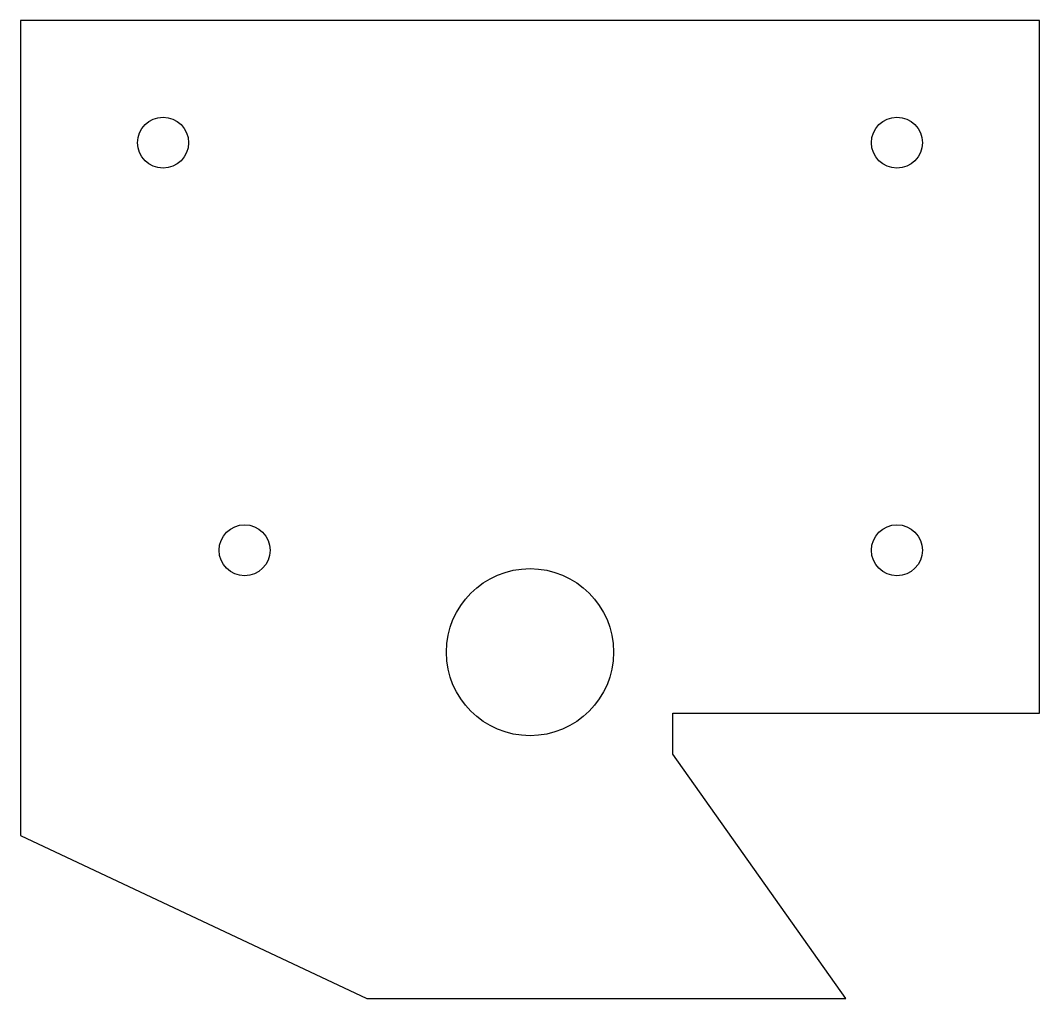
# Model space of a CAD drawing. Header units: millimetres. Extents: x -23.9 to 26.1, y -26.4 to 21.6.
import ezdxf

# ---------------------------------------------------------------- set-up
doc = ezdxf.new("R2010")
doc.units = ezdxf.units.MM

msp = doc.modelspace()

# ---------------------------------------------------------------- linework, layer by layer
for p, q in [((26.086, 21.606), (-23.914, 21.606)), ((-23.914, 21.606), (-23.914, -18.394)), ((26.086, -12.394), (26.086, 21.606)), ((8.086, -14.394), (8.086, -12.394)), ((8.086, -12.394), (26.086, -12.394)), ((16.586, -26.394), (8.086, -14.394)), ((-23.914, -18.394), (-6.914, -26.394)), ((-6.914, -26.394), (16.586, -26.394))]:
    msp.add_line(p, q)
for centre, radius in [((-16.914, 15.606), 1.25), ((19.086, 15.606), 1.25), ((-12.914, -4.394), 1.25), ((19.086, -4.394), 1.25), ((1.086, -9.394), 4.1)]:
    msp.add_circle(centre, radius)

doc.saveas('drawing.dxf')
